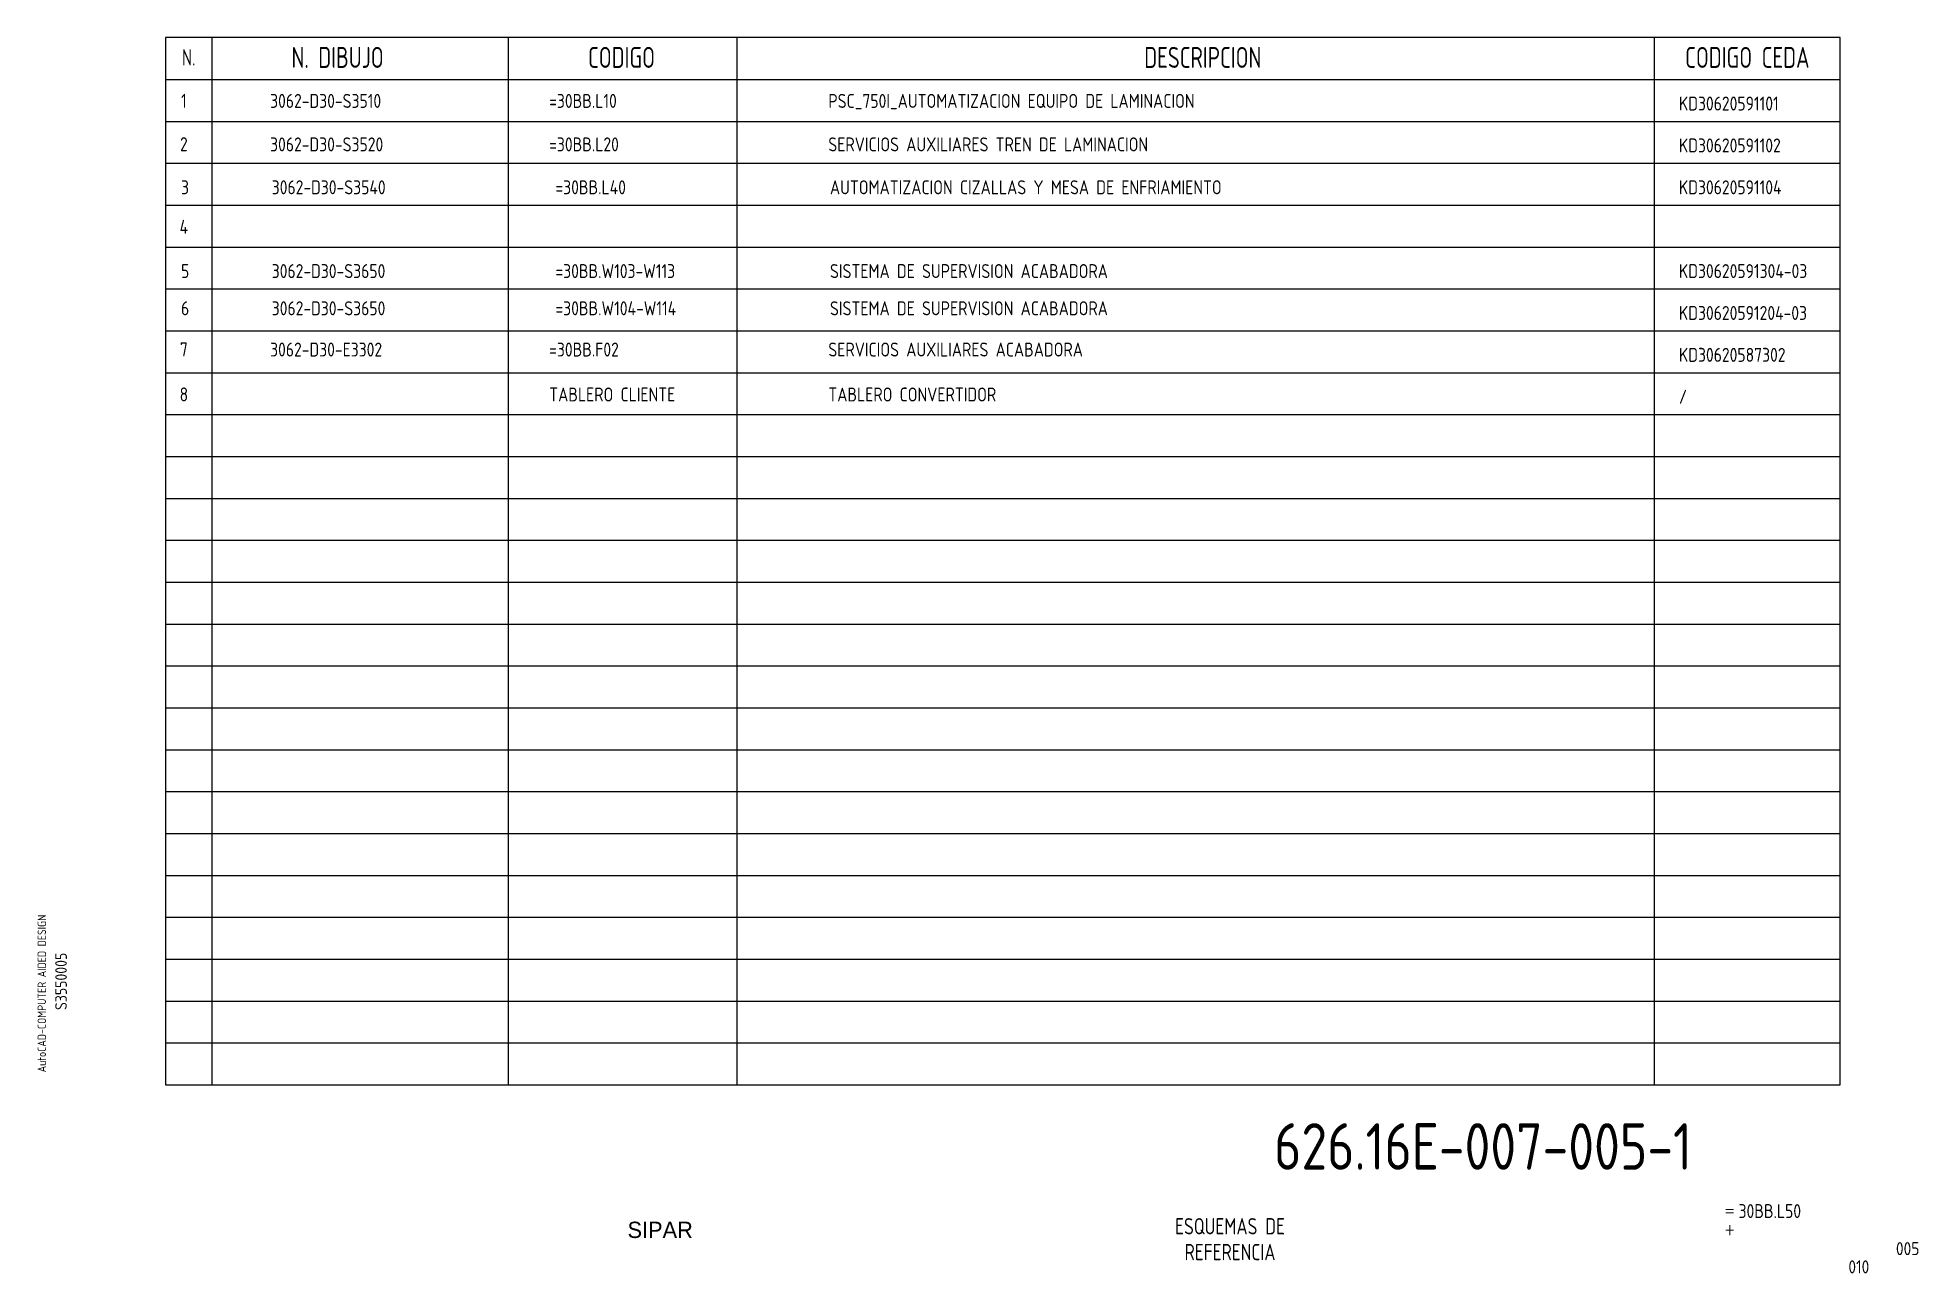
# Model space of a CAD drawing. Extents: x 10 to 414, y 6 to 271.
import ezdxf
from ezdxf.enums import TextEntityAlignment as Align

# ---------------------------------------------------------------- set-up
doc = ezdxf.new("R2010")
doc.units = 0
doc.header["$LTSCALE"] = 5
doc.header["$MEASUREMENT"] = 0
doc.layers.get('0').update_dxf_attribs({"linetype": 'CONTINUOUS'})
doc.layers.add('CART', color=7, linetype='CONTINUOUS')
doc.layers.add('CARTIGLIO', color=7, linetype='CONTINUOUS')
doc.styles.add('DIN', font='DIN', dxfattribs={"width": 0.85})
doc.styles.add('N', font='ROMANS', dxfattribs={"width": 0.85, "height": 3})
doc.styles.add('X', font='UNIV.SHX', dxfattribs={"height": 3.5})

# ---------------------------------------------------------------- blocks, each defined once
blk = doc.blocks.new('WB-FG005')
at = {"layer": 'CARTIGLIO', "color": 7, "linetype": 'Continuous', "style": 'DIN', "width": 0.85}
blk.add_attdef('NR.', text='', height=3, dxfattribs=at).set_placement((13.96, -2.96), align=Align.MIDDLE)
blk.add_attdef('DRAWING', (32.5, -4.5), '', height=3, dxfattribs=at)

msp = doc.modelspace()

# ---------------------------------------------------------------- linework, layer by layer
at = {"color": 6}
for p, q in [((397.15, 271.16), (37.15, 271.16)), ((37.15, 271.16), (37.15, 46.16)), ((397.15, 46.16), (397.15, 271.16)), ((37.15, 262.16), (397.15, 262.16)), ((37.15, 46.16), (397.15, 46.16))]:
    msp.add_line(p, q, dxfattribs=at)
at = {"color": 3}
for p, q in [((47.15, 271.16), (47.15, 46.16)), ((110.83, 271.16), (110.83, 46.16)), ((159.99, 271.16), (159.99, 46.16)), ((357.15, 271.16), (357.15, 46.16))]:
    msp.add_line(p, q, dxfattribs=at)
for p, q in [((37.15, 253.16), (397.15, 253.16)), ((37.15, 244.16), (397.15, 244.16)), ((37.15, 235.16), (397.15, 235.16)), ((37.15, 226.16), (397.15, 226.16)), ((37.15, 217.16), (397.15, 217.16)), ((37.15, 208.16), (397.15, 208.16)), ((37.15, 199.16), (397.15, 199.16)), ((37.15, 190.16), (397.15, 190.16)), ((37.15, 181.16), (397.15, 181.16)), ((37.15, 172.16), (397.15, 172.16)), ((37.15, 163.16), (397.15, 163.16)), ((37.15, 154.16), (397.15, 154.16)), ((37.15, 145.16), (397.15, 145.16)), ((37.15, 136.16), (397.15, 136.16)), ((37.15, 127.16), (397.15, 127.16)), ((37.15, 118.16), (397.15, 118.16)), ((37.15, 109.16), (397.15, 109.16)), ((37.15, 100.16), (397.15, 100.16)), ((37.15, 91.16), (397.15, 91.16)), ((37.15, 82.16), (397.15, 82.16)), ((37.15, 73.16), (397.15, 73.16)), ((37.15, 64.16), (397.15, 64.16)), ((37.15, 55.16), (397.15, 55.16))]:
    msp.add_line(p, q)

# ---------------------------------------------------------------- block references
ref = msp.add_blockref('WB-FG005', (27.15, 260.56))
ref.add_attrib('NR.', '1', dxfattribs={"layer": 'CARTIGLIO', "color": 7, "linetype": 'Continuous', "height": 3, "style": 'DIN', "width": 0.85}).set_placement((41.11, 257.59), align=Align.MIDDLE)
ref.add_attrib('DRAWING', '3062-D30-S3510', (59.65, 256.06), dxfattribs={"layer": 'CARTIGLIO', "color": 7, "linetype": 'Continuous', "height": 3, "style": 'DIN', "width": 0.85})
ref.add_attrib('CODE', '=30BB.L10', (119.65, 256.06), dxfattribs={"layer": 'CARTIGLIO', "color": 7, "linetype": 'Continuous', "height": 3, "style": 'DIN', "width": 0.85})
ref.add_attrib('DESCRIPTION', 'PSC_750I_AUTOMATIZACION EQUIPO DE LAMINACION', (179.65, 256.06), dxfattribs={"layer": 'CARTIGLIO', "color": 7, "linetype": 'Continuous', "height": 3, "style": 'DIN', "width": 0.85})
ref = msp.add_blockref('WB-FG005', (27.15, 251.22))
ref.add_attrib('NR.', '2', dxfattribs={"layer": 'CARTIGLIO', "color": 7, "linetype": 'Continuous', "height": 3, "style": 'DIN', "width": 0.85}).set_placement((41.11, 248.26), align=Align.MIDDLE)
ref.add_attrib('DRAWING', '3062-D30-S3520', (59.65, 246.72), dxfattribs={"layer": 'CARTIGLIO', "color": 7, "linetype": 'Continuous', "height": 3, "style": 'DIN', "width": 0.85})
ref.add_attrib('CODE', '=30BB.L20', (119.65, 246.72), dxfattribs={"layer": 'CARTIGLIO', "color": 7, "linetype": 'Continuous', "height": 3, "style": 'DIN', "width": 0.85})
ref.add_attrib('DESCRIPTION', 'SERVICIOS AUXILIARES TREN DE LAMINACION', (179.65, 246.72), dxfattribs={"layer": 'CARTIGLIO', "color": 7, "linetype": 'Continuous', "height": 3, "style": 'DIN', "width": 0.85})
msp.add_blockref('WB-FG005', (27.15, 233.48)).add_auto_attribs({'NR.': '4'})
ref = msp.add_blockref('WB-FG005', (27.15, 207.14))
ref.add_attrib('NR.', '7', dxfattribs={"layer": 'CARTIGLIO', "color": 7, "linetype": 'Continuous', "height": 3, "style": 'DIN', "width": 0.85}).set_placement((41.11, 204.18), align=Align.MIDDLE)
ref.add_attrib('DRAWING', '3062-D30-E3302', (59.65, 202.64), dxfattribs={"layer": 'CARTIGLIO', "color": 7, "linetype": 'Continuous', "height": 3, "style": 'DIN', "width": 0.85})
ref.add_attrib('CODE', '=30BB.F02', (119.65, 202.64), dxfattribs={"layer": 'CARTIGLIO', "color": 7, "linetype": 'Continuous', "height": 3, "style": 'DIN', "width": 0.85})
ref.add_attrib('DESCRIPTION', 'SERVICIOS AUXILIARES ACABADORA', (179.65, 202.64), dxfattribs={"layer": 'CARTIGLIO', "color": 7, "linetype": 'Continuous', "height": 3, "style": 'DIN', "width": 0.85})
ref = msp.add_blockref('WB-FG005', (27.15, 197.48))
ref.add_attrib('NR.', '8', dxfattribs={"layer": 'CARTIGLIO', "color": 7, "linetype": 'Continuous', "height": 3, "style": 'DIN', "width": 0.85}).set_placement((41.11, 194.51), align=Align.MIDDLE)
ref.add_attrib('CODE', 'TABLERO CLIENTE', (119.65, 192.98), dxfattribs={"layer": 'CARTIGLIO', "color": 7, "linetype": 'Continuous', "height": 3, "style": 'DIN', "width": 0.85})
ref.add_attrib('DESCRIPTION', 'TABLERO CONVERTIDOR', (179.65, 192.98), dxfattribs={"layer": 'CARTIGLIO', "color": 7, "linetype": 'Continuous', "height": 3, "style": 'DIN', "width": 0.85})

# ---------------------------------------------------------------- texts
at = {"color": 3, "style": 'DIN', "width": 0.75}
msp.add_text('N.', height=3.5, dxfattribs=at).set_placement((42.15, 265.16), align=Align.CENTER)
at = {"color": 6, "style": 'DIN', "width": 0.75}
for s, p in [('N. DIBUJO', (74.15, 264.66)), ('CODIGO', (135.19, 264.66)), ('DESCRIPCION', (260.15, 264.66)), ('CODIGO CEDA', (377.21, 264.66))]:
    msp.add_text(s, height=4.5, dxfattribs=at).set_placement(p, align=Align.CENTER)
at = {"linetype": 'Continuous', "style": 'DIN', "width": 0.85}
for s, p in [('KD30620591101', (362.5, 255.5)), ('KD30620591102', (362.5, 246.5)), ('3', (40.5, 237.5)), ('3062-D30-S3540', (60, 237.5)), ('=30BB.L40', (121, 237.5)), ('AUTOMATIZACION CIZALLAS Y MESA DE ENFRIAMIENTO', (180, 237.5)), ('KD30620591104', (362.5, 237.5)), ('5', (40.5, 219.5)), ('3062-D30-S3650', (60, 219.5)), ('=30BB.W103-W113', (121, 219.5)), ('SISTEMA DE SUPERVISION ACABADORA', (180, 219.5)), ('KD30620591304-03', (362.5, 219.5)), ('6', (40.5, 211.5)), ('3062-D30-S3650', (60, 211.5)), ('=30BB.W104-W114', (121, 211.5)), ('SISTEMA DE SUPERVISION ACABADORA', (180, 211.5)), ('KD30620591204-03', (362.5, 210.5)), ('KD30620587302', (362.5, 201.5)), ('/', (362.5, 192.5))]:
    msp.add_text(s, height=3, dxfattribs=at).set_placement(p)
at = {"color": 2, "style": 'DIN', "width": 0.8}
for s, p in [('ESQUEMAS DE', (266, 14.02)), ('REFERENCIA', (266, 8.47))]:
    msp.add_text(s, height=3.5, dxfattribs=at).set_placement(p, align=Align.CENTER)
at = {"color": 2, "insert": (275.47, 37.92), "char_height": 10, "width": 111.0411, "attachment_point": 1, "style": 'DIN'}
msp.add_mtext('626.16E-007-005-1', dxfattribs=at)
at = {"layer": 'CART', "color": 1, "style": 'DIN', "width": 0.9}
msp.add_text('AutoCAD-COMPUTER AIDED DESIGN', height=1.8, rotation=90, dxfattribs=at).set_placement((11.47, 48.84))
at = {"layer": 'CART', "color": 3, "style": 'N', "width": 0.85}
for s, p in [('=', (372.24, 17.91)), ('+', (372.24, 13.87))]:
    msp.add_text(s, height=2.5, dxfattribs=at).set_placement(p)
at = {"layer": 'CART', "color": 3, "style": 'DIN', "width": 0.9, "flags": 1}
msp.add_attdef('S3550005', text='', height=2.5, rotation=90, dxfattribs=at).set_placement((15.95, 68.38), align=Align.CENTER)
at = {"layer": 'CART', "color": 3, "style": 'DIN', "width": 0.85}
msp.add_attdef('30BB.L50', text='', height=3, dxfattribs=at).set_placement((375.33, 16.63), align=Align.BOTTOM_LEFT)
at = {"layer": 'CART', "color": 6, "style": 'X', "flags": 1}
msp.add_attdef('SIPAR', text='', height=3.5, dxfattribs=at).set_placement((143.5, 15), align=Align.MIDDLE)
at = {"layer": 'CART', "color": 2, "style": 'DIN', "width": 0.9, "flags": 1}
msp.add_attdef('005', text='', height=2.8, dxfattribs=at).set_placement((414.2, 9.56), align=Align.RIGHT)
at = {"layer": 'CART', "color": 7, "style": 'DIN', "width": 0.9, "flags": 1}
msp.add_attdef('010', (398.93, 5.65), '', height=2.8, dxfattribs=at)

doc.saveas('drawing.dxf')
